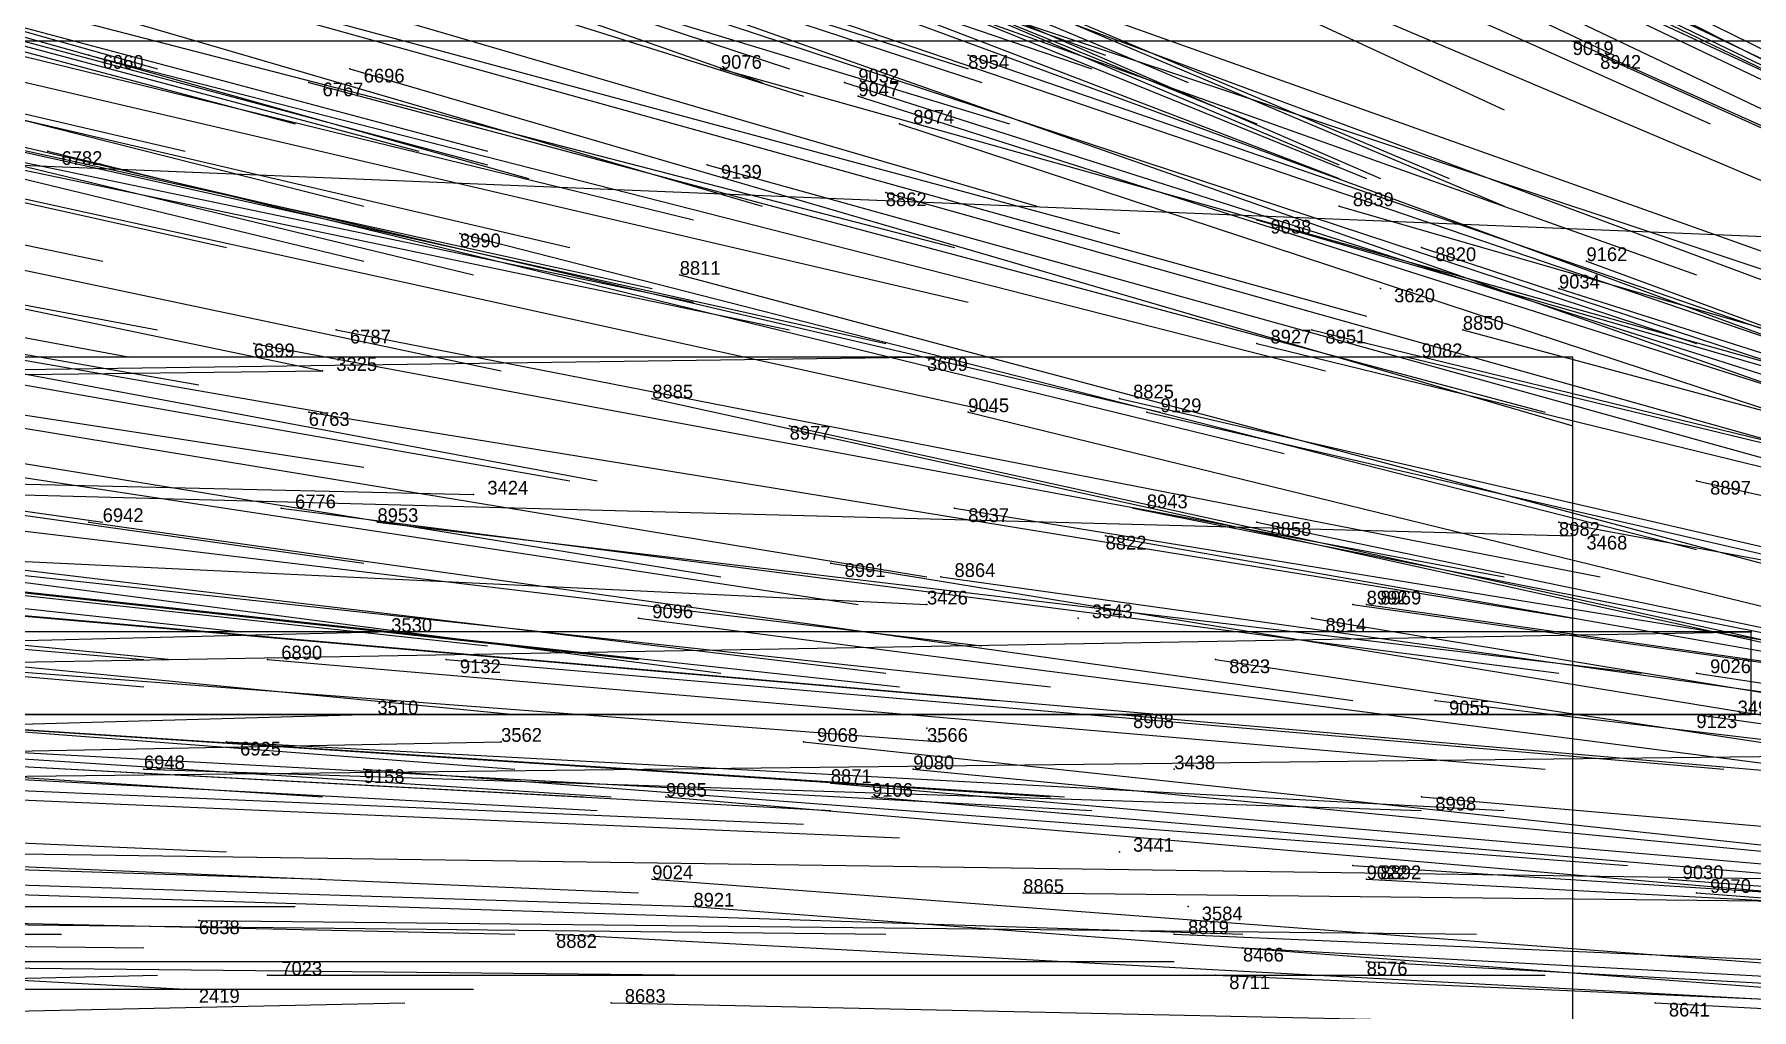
# Model space of a CAD drawing. Extents: x -0.5 to 0.59, y -0.5 to 0.59.
# Drawn here: x -0.269 to -0.144, y -0.0005 to 0.0705 of the extents above; entities that cross this region are included whole.
import ezdxf

# ---------------------------------------------------------------- set-up
doc = ezdxf.new("R2010")
doc.units = 0
for name, color, linetype in [('Clients', 3, 'CONTINUOUS'), ('Facilities', 3, 'CONTINUOUS'), ('Facilities_lines', 3, 'CONTINUOUS'), ('Min_max_boxes', 1, 'CONTINUOUS'), ('Normals', 1, 'CONTINUOUS'), ('Source_points', 5, 'CONTINUOUS'), ('Text', 3, 'CONTINUOUS')]:
    doc.layers.add(name, color=color, linetype=linetype)

msp = doc.modelspace()

# ---------------------------------------------------------------- linework, layer by layer
at = {"layer": 'Clients', "color": 5}
for p in [(-0.205, 0.047, -1.25), (-0.248, 0.046, -1.25), (-0.237, 0.037, -1.25), (-0.157, 0.034, -1.25), (-0.204, 0.029, -1.25), (-0.244, 0.027, -1.25), (-0.144, 0.027, -1.25), (-0.245, 0.021, -1.25), (-0.146, 0.021, -1.25), (-0.235, 0.019, -1.25), (-0.258, 0.001, -1.25)]:
    msp.add_point(p, dxfattribs=at)
at = {"layer": 'Facilities', "color": 3}
for p in [(-0.265, 0.069, -0.684), (-0.201, 0.069, -0.531), (-0.157, 0.07, -0.429), (-0.155, 0.069, -0.425), (-0.246, 0.068, -0.638), (-0.219, 0.068, -0.574), (-0.249, 0.067, -0.644), (-0.21, 0.067, -0.55), (-0.209, 0.066, -0.549), (-0.206, 0.064, -0.539), (-0.268, 0.062, -0.687), (-0.22, 0.061, -0.57), (-0.207, 0.059, -0.539), (-0.174, 0.058, -0.458), (-0.18, 0.057, -0.472), (-0.238, 0.056, -0.611), (-0.168, 0.055, -0.441), (-0.156, 0.054, -0.413), (-0.222, 0.053, -0.571), (-0.171, 0.052, -1.25), (-0.158, 0.052, -0.417), (-0.247, 0.049, -0.629), (-0.176, 0.049, -0.456), (-0.165, 0.049, -0.431), (-0.253, 0.048, -0.644), (-0.18, 0.048, -0.466), (-0.169, 0.047, -0.438), (-0.224, 0.044, -0.571), (-0.19, 0.044, -0.487), (-0.249, 0.043, -0.632), (-0.201, 0.043, -0.515), (-0.188, 0.043, -0.481), (-0.214, 0.042, -0.546), (-0.148, 0.038, -0.382), (-0.251, 0.036, -0.633), (-0.202, 0.036, -0.512), (-0.189, 0.036, -0.48), (-0.265, 0.035, -0.667), (-0.244, 0.035, -0.617), (-0.191, 0.034, -0.486), (-0.18, 0.035, -0.458), (-0.158, 0.035, -0.405), (-0.211, 0.032, -0.532), (-0.203, 0.031, -0.512), (-0.173, 0.029, -0.438), (-0.172, 0.029, -0.436), (-0.225, 0.028, -0.566), (-0.193, 0.028, -1.25), (-0.176, 0.028, -0.445), (-0.252, 0.025, -0.633), (-0.239, 0.025, -0.6), (-0.183, 0.025, -0.461), (-0.148, 0.024, -0.375), (-0.167, 0.022, -0.42), (-0.19, 0.021, -0.478), (-0.148, 0.021, -0.374), (-0.255, 0.019, -0.638), (-0.213, 0.019, -0.534), (-0.204, 0.02, -1.25), (-0.261, 0.017, -0.654), (-0.245, 0.017, -0.615), (-0.205, 0.017, -0.515), (-0.186, 0.017, -1.25), (-0.211, 0.016, -0.53), (-0.223, 0.015, -0.559), (-0.208, 0.015, -0.522), (-0.168, 0.015, -0.421), (-0.19, 0.011, -1.25), (-0.224, 0.009, -0.561), (-0.173, 0.01, -0.432), (-0.172, 0.009, -0.43), (-0.15, 0.009, -0.375), (-0.197, 0.008, -0.493), (-0.148, 0.008, -0.37), (-0.221, 0.007, -0.553), (-0.185, 0.007, -1.25), (-0.257, 0.006, -0.642), (-0.231, 0.005, -0.578), (-0.186, 0.005, -0.464), (-0.181, 0.004, -0.453), (-0.172, 0.003, -0.431), (-0.252, 0.002, -0.63), (-0.183, 0.002, -0.458), (-0.227, 0, -0.566), (-0.151, 0, -0.376)]:
    msp.add_point(p, dxfattribs=at)
at = {"layer": 'Facilities_lines', "color": 3}
for p, q in [((-0.49, 0.07, -1.25), (-0.124, 0.055, -1.25)), ((-0.498, 0.043, -1.25), (-0.205, 0.047, -1.25)), ((-0.498, 0.043, -1.25), (-0.248, 0.046, -1.25)), ((-0.498, 0.043, -1.25), (-0.237, 0.037, -1.25)), ((-0.498, 0.043, -1.25), (-0.204, 0.029, -1.25)), ((-0.498, 0.043, -1.25), (-0.157, 0.034, -1.25)), ((-0.489, 0.021, -1.25), (-0.244, 0.027, -1.25)), ((-0.489, 0.021, -1.25), (-0.144, 0.027, -1.25)), ((-0.493, 0.014, -1.25), (-0.245, 0.021, -1.25)), ((-0.489, 0.021, -1.25), (-0.146, 0.021, -1.25)), ((-0.493, 0.014, -1.25), (-0.235, 0.019, -1.25)), ((-0.493, 0.014, -1.25), (-0.137, 0.018, -1.25)), ((-0.493, 0.014, -1.25), (-0.258, 0.001, -1.25)), ((-0.493, 0.014, -1.25), (-0.14, 0.009, -1.25))]:
    msp.add_line(p, q, dxfattribs=at)
at = {"layer": 'Min_max_boxes', "color": 1}
for p, q in [((-0.124, 0.07, -1.25), (-0.49, 0.07, -1.25)), ((-0.124, 0.07, -1.049), (-0.49, 0.07, -1.049)), ((-0.157, 0.047, -1.25), (-0.498, 0.047, -1.25)), ((-0.157, 0.047, -1.052), (-0.498, 0.047, -1.052)), ((-0.157, -0.048, -1.25), (-0.157, 0.047, -1.25)), ((-0.157, -0.048, -1.052), (-0.157, 0.047, -1.052)), ((-0.157, 0.047, -1.25), (-0.157, 0.047, -1.052)), ((-0.144, 0.027, -1.25), (-0.489, 0.027, -1.25)), ((-0.144, 0.027, -1.25), (-0.489, 0.027, -1.25)), ((-0.144, 0.021, -1.25), (-0.144, 0.027, -1.25)), ((-0.144, 0.021, -1.25), (-0.144, 0.027, -1.25)), ((-0.144, 0.027, -1.25), (-0.144, 0.027, -1.25)), ((-0.126, 0.021, -1.25), (-0.493, 0.021, -1.25)), ((-0.126, 0.021, -1.069), (-0.493, 0.021, -1.069)), ((-0.489, 0.021, -1.25), (-0.144, 0.021, -1.25)), ((-0.489, 0.021, -1.25), (-0.144, 0.021, -1.25)), ((-0.144, 0.021, -1.25), (-0.144, 0.021, -1.25))]:
    msp.add_line(p, q, dxfattribs=at)
at = {"layer": 'Normals', "color": 1}
for p, q in [((-0.239, 0.109, -0.656), (-0.154, 0.069, -0.693)), ((-0.246, 0.104, -0.668), (-0.162, 0.065, -0.706)), ((-0.22, 0.105, -0.61), (-0.137, 0.065, -0.648)), ((-0.215, 0.105, -0.597), (-0.132, 0.063, -0.635)), ((-0.271, 0.103, -0.725), (-0.185, 0.067, -0.762)), ((-0.232, 0.102, -0.633), (-0.147, 0.064, -0.67)), ((-0.279, 0.101, -0.741), (-0.191, 0.069, -0.778)), ((-0.266, 0.099, -0.71), (-0.18, 0.064, -0.747)), ((-0.207, 0.099, -0.574), (-0.124, 0.059, -0.612)), ((-0.304, 0.098, -0.798), (-0.216, 0.067, -0.835)), ((-0.28, 0.098, -0.742), (-0.192, 0.068, -0.778)), ((-0.302, 0.097, -0.793), (-0.214, 0.068, -0.83)), ((-0.259, 0.097, -0.691), (-0.174, 0.061, -0.73)), ((-0.256, 0.097, -0.685), (-0.171, 0.06, -0.723)), ((-0.289, 0.096, -0.762), (-0.201, 0.068, -0.8)), ((-0.288, 0.096, -0.759), (-0.2, 0.067, -0.797)), ((-0.251, 0.096, -0.672), (-0.166, 0.06, -0.711)), ((-0.197, 0.096, -0.548), (-0.114, 0.055, -0.586)), ((-0.302, 0.094, -0.79), (-0.213, 0.066, -0.827)), ((-0.258, 0.095, -0.687), (-0.172, 0.06, -0.725)), ((-0.247, 0.094, -0.661), (-0.162, 0.058, -0.699)), ((-0.349, 0.093, -0.903), (-0.26, 0.068, -0.94)), ((-0.26, 0.093, -0.691), (-0.174, 0.06, -0.729)), ((-0.287, 0.091, -0.752), (-0.198, 0.064, -0.79)), ((-0.193, 0.091, -0.533), (-0.109, 0.052, -0.57)), ((-0.19, 0.091, -0.526), (-0.106, 0.051, -0.563)), ((-0.34, 0.088, -0.878), (-0.25, 0.064, -0.915)), ((-0.331, 0.086, -0.854), (-0.241, 0.062, -0.891)), ((-0.326, 0.086, -0.843), (-0.236, 0.062, -0.879)), ((-0.326, 0.085, -0.842), (-0.236, 0.061, -0.878)), ((-0.322, 0.085, -0.833), (-0.233, 0.06, -0.87)), ((-0.305, 0.084, -0.791), (-0.216, 0.058, -0.828)), ((-0.285, 0.084, -0.742), (-0.196, 0.058, -0.78)), ((-0.235, 0.084, -0.624), (-0.148, 0.053, -0.661)), ((-0.348, 0.083, -0.895), (-0.258, 0.062, -0.933)), ((-0.336, 0.081, -0.863), (-0.245, 0.058, -0.9)), ((-0.311, 0.079, -0.802), (-0.221, 0.057, -0.839)), ((-0.279, 0.08, -0.727), (-0.19, 0.056, -0.764)), ((-0.168, 0.079, -0.463), (-0.084, 0.039, -0.501)), ((-0.291, 0.078, -0.754), (-0.202, 0.055, -0.793)), ((-0.223, 0.078, -0.591), (-0.136, 0.046, -0.627)), ((-0.236, 0.077, -0.621), (-0.148, 0.048, -0.658)), ((-0.336, 0.076, -0.86), (-0.245, 0.054, -0.897)), ((-0.32, 0.076, -0.822), (-0.23, 0.055, -0.86)), ((-0.203, 0.076, -0.541), (-0.116, 0.045, -0.58)), ((-0.345, 0.075, -0.884), (-0.255, 0.055, -0.921)), ((-0.328, 0.075, -0.84), (-0.237, 0.053, -0.878)), ((-0.262, 0.075, -0.68), (-0.172, 0.05, -0.717)), ((-0.225, 0.074, -0.592), (-0.137, 0.043, -0.628)), ((-0.205, 0.074, -0.546), (-0.118, 0.045, -0.585)), ((-0.179, 0.075, -0.486), (-0.094, 0.039, -0.523)), ((-0.162, 0.074, -0.444), (-0.078, 0.034, -0.482)), ((-0.355, 0.073, -0.906), (-0.264, 0.054, -0.943)), ((-0.215, 0.073, -0.567), (-0.127, 0.043, -0.604)), ((-0.198, 0.073, -0.528), (-0.112, 0.041, -0.566)), ((-0.315, 0.072, -0.807), (-0.224, 0.052, -0.845)), ((-0.291, 0.072, -0.748), (-0.201, 0.051, -0.787)), ((-0.312, 0.07, -0.798), (-0.221, 0.051, -0.836)), ((-0.265, 0.069, -0.684), (-0.175, 0.046, -0.721)), ((-0.201, 0.069, -0.531), (-0.114, 0.039, -0.569)), ((-0.157, 0.07, -0.429), (-0.072, 0.032, -0.467)), ((-0.155, 0.069, -0.425), (-0.071, 0.031, -0.462)), ((-0.305, 0.068, -0.78), (-0.214, 0.049, -0.818)), ((-0.297, 0.068, -0.761), (-0.207, 0.048, -0.799)), ((-0.246, 0.068, -0.638), (-0.157, 0.042, -0.676)), ((-0.219, 0.068, -0.574), (-0.13, 0.043, -0.611)), ((-0.249, 0.067, -0.644), (-0.159, 0.043, -0.682)), ((-0.21, 0.067, -0.55), (-0.122, 0.039, -0.589)), ((-0.351, 0.066, -0.894), (-0.26, 0.049, -0.931)), ((-0.209, 0.066, -0.549), (-0.121, 0.038, -0.587)), ((-0.353, 0.064, -0.898), (-0.262, 0.047, -0.935)), ((-0.339, 0.065, -0.862), (-0.248, 0.046, -0.9)), ((-0.325, 0.065, -0.829), (-0.235, 0.046, -0.867)), ((-0.277, 0.064, -0.711), (-0.187, 0.043, -0.749)), ((-0.206, 0.064, -0.539), (-0.118, 0.035, -0.577)), ((-0.29, 0.063, -0.741), (-0.199, 0.043, -0.78)), ((-0.268, 0.062, -0.687), (-0.178, 0.04, -0.724)), ((-0.349, 0.061, -0.884), (-0.257, 0.045, -0.922)), ((-0.22, 0.061, -0.57), (-0.13, 0.036, -0.606)), ((-0.34, 0.059, -0.863), (-0.248, 0.043, -0.899)), ((-0.207, 0.059, -0.539), (-0.118, 0.034, -0.576)), ((-0.174, 0.058, -0.458), (-0.084, 0.032, -0.495)), ((-0.18, 0.057, -0.472), (-0.09, 0.031, -0.508)), ((-0.238, 0.056, -0.611), (-0.148, 0.033, -0.649)), ((-0.321, 0.054, -0.813), (-0.23, 0.038, -0.851)), ((-0.319, 0.055, -0.809), (-0.228, 0.038, -0.846)), ((-0.168, 0.055, -0.441), (-0.08, 0.026, -0.478)), ((-0.156, 0.054, -0.413), (-0.069, 0.022, -0.45)), ((-0.336, 0.053, -0.851), (-0.245, 0.039, -0.889)), ((-0.222, 0.053, -0.571), (-0.132, 0.029, -0.608)), ((-0.171, 0.052, -1.25), (-0.171, 0.052, -1.15)), ((-0.158, 0.052, -0.417), (-0.07, 0.024, -0.454)), ((-0.247, 0.049, -0.629), (-0.155, 0.031, -0.665)), ((-0.176, 0.049, -0.456), (-0.086, 0.027, -0.494)), ((-0.165, 0.049, -0.431), (-0.076, 0.025, -0.468)), ((-0.356, 0.048, -0.897), (-0.264, 0.035, -0.934)), ((-0.253, 0.048, -0.644), (-0.162, 0.031, -0.681)), ((-0.18, 0.048, -0.466), (-0.09, 0.026, -0.502)), ((-0.205, 0.047, -1.25), (-0.205, 0.047, -1.15)), ((-0.169, 0.047, -0.438), (-0.078, 0.025, -0.474)), ((-0.311, 0.046, -0.786), (-0.219, 0.031, -0.823)), ((-0.295, 0.046, -0.747), (-0.204, 0.031, -0.785)), ((-0.248, 0.046, -1.25), (-0.248, 0.046, -1.15)), ((-0.337, 0.045, -0.851), (-0.245, 0.032, -0.888)), ((-0.224, 0.044, -0.571), (-0.133, 0.024, -0.608)), ((-0.19, 0.044, -0.487), (-0.099, 0.023, -0.524)), ((-0.301, 0.043, -0.761), (-0.209, 0.029, -0.798)), ((-0.249, 0.043, -0.632), (-0.157, 0.028, -0.668)), ((-0.201, 0.043, -0.515), (-0.111, 0.021, -0.552)), ((-0.188, 0.043, -0.481), (-0.097, 0.022, -0.518)), ((-0.214, 0.042, -0.546), (-0.123, 0.022, -0.583)), ((-0.148, 0.038, -0.382), (-0.058, 0.018, -0.42)), ((-0.346, 0.037, -0.87), (-0.254, 0.027, -0.906)), ((-0.292, 0.037, -0.735), (-0.2, 0.026, -0.773)), ((-0.237, 0.037, -1.25), (-0.237, 0.037, -1.15)), ((-0.328, 0.036, -0.826), (-0.236, 0.026, -0.863)), ((-0.311, 0.036, -0.783), (-0.219, 0.024, -0.82)), ((-0.251, 0.036, -0.633), (-0.158, 0.024, -0.669)), ((-0.202, 0.036, -0.512), (-0.11, 0.021, -0.55)), ((-0.189, 0.036, -0.48), (-0.098, 0.018, -0.518)), ((-0.352, 0.034, -0.883), (-0.259, 0.025, -0.921)), ((-0.317, 0.035, -0.798), (-0.225, 0.025, -0.834)), ((-0.299, 0.035, -0.752), (-0.207, 0.024, -0.79)), ((-0.265, 0.035, -0.667), (-0.173, 0.022, -0.705)), ((-0.244, 0.035, -0.617), (-0.152, 0.024, -0.654)), ((-0.191, 0.034, -0.486), (-0.1, 0.018, -0.523)), ((-0.18, 0.035, -0.458), (-0.089, 0.016, -0.495)), ((-0.158, 0.035, -0.405), (-0.067, 0.018, -0.443)), ((-0.157, 0.034, -1.25), (-0.157, 0.034, -1.15)), ((-0.354, 0.033, -0.888), (-0.261, 0.025, -0.925)), ((-0.298, 0.033, -0.75), (-0.206, 0.023, -0.788)), ((-0.287, 0.033, -0.722), (-0.195, 0.023, -0.76)), ((-0.211, 0.032, -0.532), (-0.119, 0.017, -0.57)), ((-0.353, 0.031, -0.887), (-0.261, 0.023, -0.924)), ((-0.203, 0.031, -0.512), (-0.11, 0.018, -0.549)), ((-0.327, 0.03, -0.82), (-0.234, 0.021, -0.857)), ((-0.291, 0.03, -0.732), (-0.199, 0.022, -0.77)), ((-0.279, 0.029, -0.702), (-0.187, 0.021, -0.74)), ((-0.204, 0.029, -1.25), (-0.204, 0.029, -1.15)), ((-0.173, 0.029, -0.438), (-0.081, 0.016, -0.476)), ((-0.172, 0.029, -0.436), (-0.081, 0.016, -0.474)), ((-0.225, 0.028, -0.566), (-0.132, 0.016, -0.603)), ((-0.193, 0.028, -1.25), (-0.193, 0.028, -1.15)), ((-0.176, 0.028, -0.445), (-0.085, 0.013, -0.483)), ((-0.244, 0.027, -1.25), (-0.244, 0.027, -1.15)), ((-0.144, 0.027, -1.25), (-0.144, 0.027, -1.15)), ((-0.295, 0.026, -0.74), (-0.203, 0.019, -0.778)), ((-0.326, 0.024, -0.818), (-0.234, 0.017, -0.855)), ((-0.252, 0.025, -0.633), (-0.159, 0.017, -0.67)), ((-0.239, 0.025, -0.6), (-0.146, 0.017, -0.637)), ((-0.183, 0.025, -0.461), (-0.091, 0.011, -0.5)), ((-0.148, 0.024, -0.375), (-0.056, 0.01, -0.411)), ((-0.167, 0.022, -0.42), (-0.074, 0.011, -0.457)), ((-0.341, 0.021, -0.853), (-0.248, 0.015, -0.889)), ((-0.32, 0.021, -0.802), (-0.227, 0.015, -0.839)), ((-0.287, 0.021, -0.719), (-0.194, 0.015, -0.756)), ((-0.287, 0.021, -0.721), (-0.195, 0.015, -0.758)), ((-0.245, 0.021, -1.25), (-0.245, 0.021, -1.15)), ((-0.19, 0.021, -0.478), (-0.098, 0.013, -0.515)), ((-0.148, 0.021, -0.374), (-0.056, 0.008, -0.411)), ((-0.146, 0.021, -1.25), (-0.146, 0.021, -1.15)), ((-0.322, 0.02, -0.806), (-0.229, 0.015, -0.842)), ((-0.321, 0.019, -0.804), (-0.228, 0.014, -0.841)), ((-0.303, 0.019, -0.76), (-0.211, 0.014, -0.798)), ((-0.284, 0.019, -0.712), (-0.192, 0.014, -0.75)), ((-0.255, 0.019, -0.638), (-0.162, 0.014, -0.675)), ((-0.235, 0.019, -1.25), (-0.235, 0.019, -1.15)), ((-0.213, 0.019, -0.534), (-0.12, 0.009, -0.571)), ((-0.204, 0.02, -1.25), (-0.204, 0.02, -1.15)), ((-0.306, 0.017, -0.766), (-0.213, 0.013, -0.804)), ((-0.261, 0.017, -0.654), (-0.168, 0.014, -0.692)), ((-0.245, 0.017, -0.615), (-0.153, 0.01, -0.651)), ((-0.205, 0.017, -0.515), (-0.112, 0.008, -0.551)), ((-0.186, 0.017, -1.25), (-0.186, 0.017, -1.15)), ((-0.298, 0.016, -0.746), (-0.206, 0.012, -0.784)), ((-0.211, 0.016, -0.53), (-0.119, 0.008, -0.567)), ((-0.348, 0.015, -0.87), (-0.255, 0.011, -0.906)), ((-0.223, 0.015, -0.559), (-0.13, 0.007, -0.596)), ((-0.208, 0.015, -0.522), (-0.115, 0.007, -0.558)), ((-0.168, 0.015, -0.421), (-0.075, 0.007, -0.458)), ((-0.341, 0.012, -0.854), (-0.248, 0.009, -0.891)), ((-0.318, 0.012, -0.796), (-0.225, 0.008, -0.833)), ((-0.19, 0.011, -1.25), (-0.19, 0.011, -1.15)), ((-0.314, 0.01, -0.784), (-0.221, 0.007, -0.821)), ((-0.224, 0.009, -0.561), (-0.131, 0.002, -0.597)), ((-0.173, 0.01, -0.432), (-0.08, 0.004, -0.47)), ((-0.172, 0.009, -0.43), (-0.079, 0.004, -0.467)), ((-0.15, 0.009, -0.375), (-0.057, 0.002, -0.413)), ((-0.274, 0.008, -0.684), (-0.181, 0.005, -0.722)), ((-0.197, 0.008, -0.493), (-0.104, 0.007, -0.53)), ((-0.148, 0.008, -0.37), (-0.056, 0.001, -0.408)), ((-0.343, 0.007, -0.857), (-0.25, 0.007, -0.894)), ((-0.327, 0.007, -0.819), (-0.234, 0.005, -0.856)), ((-0.221, 0.007, -0.553), (-0.128, 0, -0.59)), ((-0.185, 0.007, -1.25), (-0.185, 0.007, -1.15)), ((-0.3, 0.006, -0.749), (-0.207, 0.005, -0.787)), ((-0.257, 0.006, -0.642), (-0.164, 0.005, -0.679)), ((-0.36, 0.005, -0.9), (-0.267, 0.005, -0.937)), ((-0.354, 0.005, -0.885), (-0.261, 0.004, -0.923)), ((-0.231, 0.005, -0.578), (-0.138, 0, -0.615)), ((-0.186, 0.005, -0.464), (-0.093, 0.001, -0.502)), ((-0.181, 0.004, -0.453), (-0.089, -0.001, -0.491)), ((-0.313, 0.003, -0.782), (-0.22, 0.002, -0.819)), ((-0.279, 0.003, -0.697), (-0.186, 0.003, -0.735)), ((-0.172, 0.003, -0.431), (-0.08, -0.002, -0.469)), ((-0.352, 0, -0.881), (-0.26, 0.002, -0.918)), ((-0.252, 0.002, -0.63), (-0.159, 0.002, -0.667)), ((-0.183, 0.002, -0.458), (-0.091, -0.002, -0.495)), ((-0.335, -0.002, -0.838), (-0.242, 0, -0.875)), ((-0.33, 0.001, -0.824), (-0.237, 0.001, -0.861)), ((-0.258, 0.001, -1.25), (-0.258, 0.001, -1.15)), ((-0.227, 0, -0.566), (-0.134, -0.002, -0.604)), ((-0.151, 0, -0.376), (-0.058, -0.005, -0.414))]:
    msp.add_line(p, q, dxfattribs=at)
at = {"layer": 'Source_points', "color": 5}
for p in [(-0.265, 0.069, -0.684), (-0.201, 0.069, -0.531), (-0.157, 0.07, -0.429), (-0.155, 0.069, -0.425), (-0.246, 0.068, -0.638), (-0.219, 0.068, -0.574), (-0.249, 0.067, -0.644), (-0.21, 0.067, -0.55), (-0.209, 0.066, -0.549), (-0.206, 0.064, -0.539), (-0.268, 0.062, -0.687), (-0.22, 0.061, -0.57), (-0.207, 0.059, -0.539), (-0.174, 0.058, -0.458), (-0.18, 0.057, -0.472), (-0.238, 0.056, -0.611), (-0.168, 0.055, -0.441), (-0.156, 0.054, -0.413), (-0.222, 0.053, -0.571), (-0.171, 0.052, -1.25), (-0.158, 0.052, -0.417), (-0.247, 0.049, -0.629), (-0.176, 0.049, -0.456), (-0.165, 0.049, -0.431), (-0.253, 0.048, -0.644), (-0.18, 0.048, -0.466), (-0.205, 0.047, -1.25), (-0.169, 0.047, -0.438), (-0.248, 0.046, -1.25), (-0.224, 0.044, -0.571), (-0.19, 0.044, -0.487), (-0.249, 0.043, -0.632), (-0.201, 0.043, -0.515), (-0.188, 0.043, -0.481), (-0.214, 0.042, -0.546), (-0.148, 0.038, -0.382), (-0.237, 0.037, -1.25), (-0.251, 0.036, -0.633), (-0.202, 0.036, -0.512), (-0.189, 0.036, -0.48), (-0.265, 0.035, -0.667), (-0.244, 0.035, -0.617), (-0.191, 0.034, -0.486), (-0.18, 0.035, -0.458), (-0.158, 0.035, -0.405), (-0.157, 0.034, -1.25), (-0.211, 0.032, -0.532), (-0.203, 0.031, -0.512), (-0.204, 0.029, -1.25), (-0.173, 0.029, -0.438), (-0.172, 0.029, -0.436), (-0.225, 0.028, -0.566), (-0.193, 0.028, -1.25), (-0.176, 0.028, -0.445), (-0.244, 0.027, -1.25), (-0.144, 0.027, -1.25), (-0.252, 0.025, -0.633), (-0.239, 0.025, -0.6), (-0.183, 0.025, -0.461), (-0.148, 0.024, -0.375), (-0.167, 0.022, -0.42), (-0.245, 0.021, -1.25), (-0.19, 0.021, -0.478), (-0.148, 0.021, -0.374), (-0.146, 0.021, -1.25), (-0.255, 0.019, -0.638), (-0.235, 0.019, -1.25), (-0.213, 0.019, -0.534), (-0.204, 0.02, -1.25), (-0.261, 0.017, -0.654), (-0.245, 0.017, -0.615), (-0.205, 0.017, -0.515), (-0.186, 0.017, -1.25), (-0.211, 0.016, -0.53), (-0.223, 0.015, -0.559), (-0.208, 0.015, -0.522), (-0.168, 0.015, -0.421), (-0.19, 0.011, -1.25), (-0.224, 0.009, -0.561), (-0.173, 0.01, -0.432), (-0.172, 0.009, -0.43), (-0.15, 0.009, -0.375), (-0.197, 0.008, -0.493), (-0.148, 0.008, -0.37), (-0.221, 0.007, -0.553), (-0.185, 0.007, -1.25), (-0.257, 0.006, -0.642), (-0.231, 0.005, -0.578), (-0.186, 0.005, -0.464), (-0.181, 0.004, -0.453), (-0.172, 0.003, -0.431), (-0.252, 0.002, -0.63), (-0.183, 0.002, -0.458), (-0.258, 0.001, -1.25), (-0.227, 0, -0.566), (-0.151, 0, -0.376)]:
    msp.add_point(p, dxfattribs=at)

# ---------------------------------------------------------------- texts
at = {"layer": 'Text', "color": 3}
for s, p in [('9019', (-0.157, 0.069, -0.429)), ('6960', (-0.264, 0.068, -0.684)), ('9076', (-0.219, 0.068, -0.574)), ('8954', (-0.201, 0.068, -0.531)), ('8942', (-0.155, 0.068, -0.425)), ('6696', (-0.245, 0.067, -0.638)), ('9032', (-0.209, 0.067, -0.55)), ('6767', (-0.248, 0.066, -0.644)), ('9047', (-0.209, 0.066, -0.549)), ('8974', (-0.205, 0.064, -0.539)), ('6782', (-0.267, 0.061, -0.687)), ('9139', (-0.219, 0.06, -0.57)), ('8862', (-0.207, 0.058, -0.539)), ('8839', (-0.173, 0.058, -0.458)), ('9038', (-0.179, 0.056, -0.472)), ('8990', (-0.238, 0.055, -0.611)), ('8820', (-0.167, 0.054, -0.441)), ('9162', (-0.156, 0.054, -0.413)), ('8811', (-0.222, 0.053, -0.571)), ('9034', (-0.158, 0.052, -0.417)), ('3620', (-0.17, 0.051, -1.25)), ('8850', (-0.165, 0.049, -0.431)), ('6787', (-0.246, 0.048, -0.629)), ('8927', (-0.179, 0.048, -0.466)), ('8951', (-0.175, 0.048, -0.456)), ('6899', (-0.253, 0.047, -0.644)), ('9082', (-0.168, 0.047, -0.438)), ('3325', (-0.247, 0.046, -1.25)), ('3609', (-0.204, 0.046, -1.25)), ('8885', (-0.224, 0.044, -0.571)), ('8825', (-0.189, 0.044, -0.487)), ('9045', (-0.201, 0.043, -0.515)), ('9129', (-0.187, 0.043, -0.481)), ('6763', (-0.249, 0.042, -0.632)), ('8977', (-0.214, 0.041, -0.546)), ('3424', (-0.236, 0.037, -1.25)), ('8897', (-0.147, 0.037, -0.382)), ('6776', (-0.25, 0.036, -0.633)), ('8943', (-0.188, 0.036, -0.48)), ('6942', (-0.264, 0.035, -0.667)), ('8953', (-0.244, 0.035, -0.617)), ('8937', (-0.201, 0.035, -0.512)), ('8858', (-0.179, 0.034, -0.458)), ('8982', (-0.158, 0.034, -0.405)), ('8822', (-0.191, 0.033, -0.486)), ('3468', (-0.156, 0.033, -1.25)), ('8991', (-0.21, 0.031, -0.532)), ('8864', (-0.202, 0.031, -0.512)), ('3426', (-0.204, 0.029, -1.25)), ('8992', (-0.172, 0.029, -0.438)), ('8969', (-0.171, 0.029, -0.436)), ('9096', (-0.224, 0.028, -0.566)), ('3543', (-0.192, 0.028, -1.25)), ('3530', (-0.243, 0.027, -1.25)), ('8914', (-0.175, 0.027, -0.445)), ('6890', (-0.251, 0.025, -0.633)), ('9132', (-0.238, 0.024, -0.6)), ('8823', (-0.182, 0.024, -0.461)), ('9026', (-0.147, 0.024, -0.375)), ('3510', (-0.244, 0.021, -1.25)), ('9055', (-0.166, 0.021, -0.42)), ('3493', (-0.145, 0.021, -1.25)), ('3562', (-0.235, 0.019, -1.25)), ('9068', (-0.212, 0.019, -0.534)), ('3566', (-0.204, 0.019, -1.25)), ('8908', (-0.189, 0.02, -0.478)), ('9123', (-0.148, 0.02, -0.374)), ('6925', (-0.254, 0.018, -0.638)), ('6948', (-0.261, 0.017, -0.654)), ('9080', (-0.205, 0.017, -0.515)), ('3438', (-0.186, 0.017, -1.25)), ('9158', (-0.245, 0.016, -0.615)), ('8871', (-0.211, 0.016, -0.53)), ('9085', (-0.223, 0.015, -0.559)), ('9106', (-0.208, 0.015, -0.522)), ('8998', (-0.167, 0.014, -0.421)), ('3441', (-0.189, 0.011, -1.25)), ('9024', (-0.224, 0.009, -0.561)), ('9022', (-0.172, 0.009, -0.432)), ('8892', (-0.171, 0.009, -0.43)), ('9030', (-0.149, 0.009, -0.375)), ('8865', (-0.197, 0.008, -0.493)), ('9070', (-0.147, 0.008, -0.37)), ('8921', (-0.221, 0.007, -0.553)), ('3584', (-0.184, 0.006, -1.25)), ('6838', (-0.257, 0.005, -0.642)), ('8882', (-0.231, 0.004, -0.578)), ('8819', (-0.185, 0.005, -0.464)), ('8466', (-0.181, 0.003, -0.453)), ('7023', (-0.251, 0.002, -0.63)), ('8576', (-0.172, 0.002, -0.431)), ('8711', (-0.182, 0.001, -0.458)), ('2419', (-0.257, 0, -1.25)), ('8683', (-0.226, 0, -0.566)), ('8641', (-0.15, -0.001, -0.376))]:
    msp.add_text(s, height=0.001, dxfattribs=at).set_placement(p)

doc.saveas('drawing.dxf')
